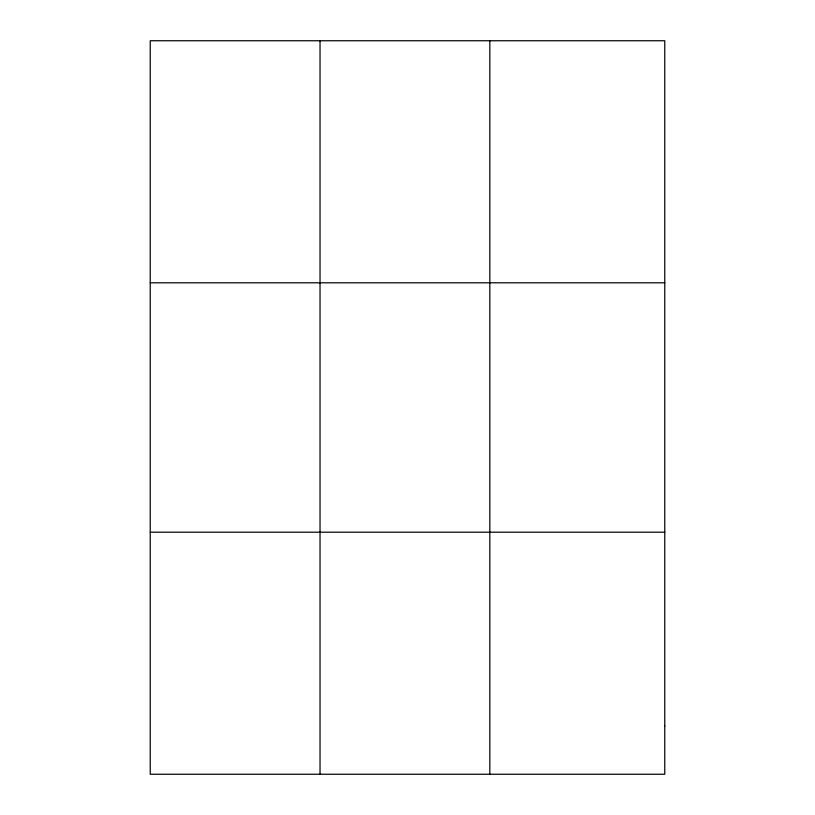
<?xml version="1.0" encoding="UTF-8"?>
<svg xmlns="http://www.w3.org/2000/svg" width="815" height="815" viewBox="0 0 815 815"><rect width="100%" height="100%" fill="white"/><g stroke="black" fill="none" stroke-linecap="round" stroke-linejoin="round"><path stroke-width="1.22" d="M320.03 40.75L320.03 774.25M489.825 40.75L489.825 774.25M150.235 282.805L664.765 282.805M150.235 532.195L664.765 532.195M664.765 725.839L664.765 774.25L150.235 774.25L150.235 40.75L664.765 40.75L664.765 725.839"/></g></svg>
